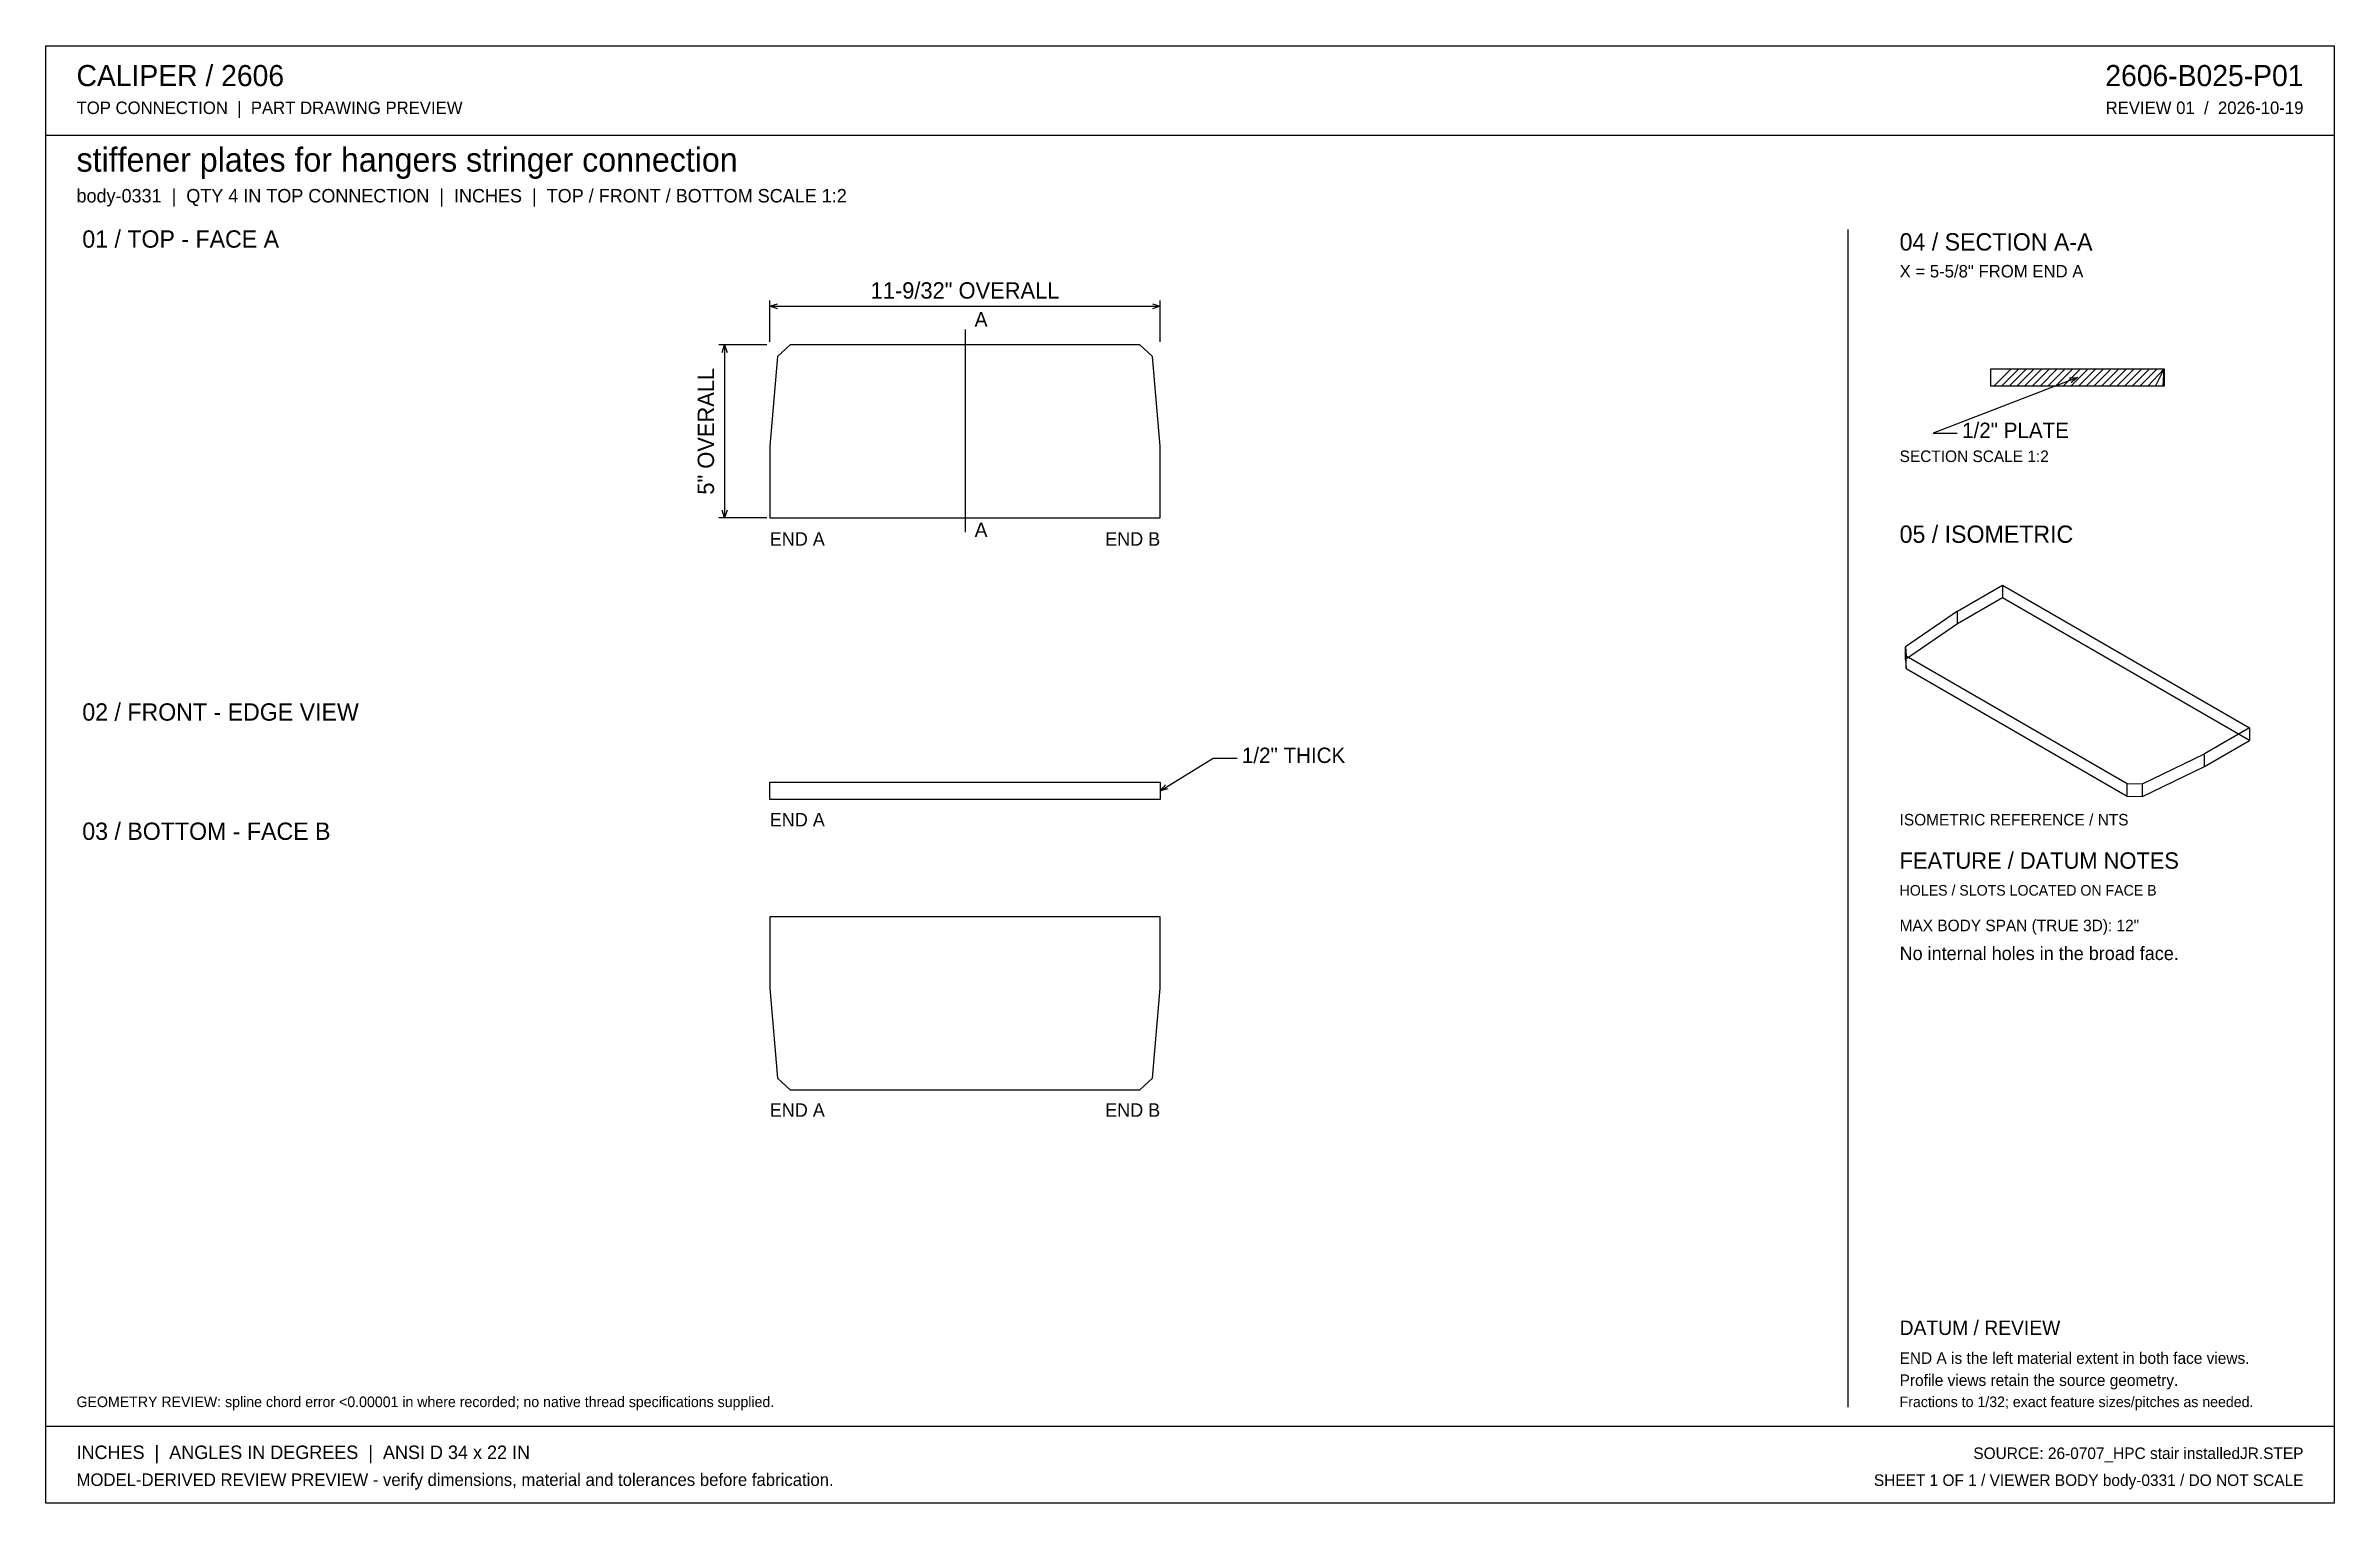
# Model space of a CAD drawing. Header units: inches. Extents: x 0.9 to 67.1, y 0.9 to 43.1.
import ezdxf
from ezdxf.enums import TextEntityAlignment as Align

# ---------------------------------------------------------------- set-up
doc = ezdxf.new("R2010")
doc.units = ezdxf.units.IN
doc.header["$MEASUREMENT"] = 0

msp = doc.modelspace()

# ---------------------------------------------------------------- linework, layer by layer
at = {"layer": 'ANNOTATION'}
for p, q in [((21.861, 34.5), (21.861, 35.694)), ((21.861, 35.528), (22.084, 35.597)), ((21.861, 35.528), (33.139, 35.528)), ((22.084, 35.458), (21.861, 35.528)), ((32.916, 35.597), (33.139, 35.528)), ((33.139, 35.528), (32.916, 35.458)), ((33.139, 34.5), (33.139, 35.694)), ((21.778, 34.417), (20.389, 34.417)), ((20.486, 34.194), (20.556, 34.417)), ((20.556, 34.417), (20.556, 29.417)), ((20.556, 34.417), (20.625, 34.194)), ((27.5, 34.861), (27.5, 29)), ((59.639, 33.472), (55.472, 31.861)), ((59.407, 33.457), (59.639, 33.472)), ((59.639, 33.472), (59.457, 33.327)), ((55.472, 31.861), (56.167, 31.861)), ((21.778, 29.417), (20.389, 29.417)), ((20.556, 29.417), (20.486, 29.639)), ((20.625, 29.639), (20.556, 29.417)), ((33.139, 21.528), (34.666, 22.472)), ((34.666, 22.472), (35.361, 22.472)), ((33.139, 21.528), (33.291, 21.704)), ((33.364, 21.586), (33.139, 21.528))]:
    msp.add_line(p, q, dxfattribs=at)
at = {"layer": 'OUTLINE'}
for p, q in [((0.944, 43.056), (67.056, 43.056)), ((0.944, 0.944), (0.944, 43.056)), ((67.056, 43.056), (67.056, 0.944)), ((0.944, 40.472), (67.056, 40.472)), ((53, 37.75), (53, 3.722)), ((22.451, 34.417), (22.086, 34.082)), ((32.549, 34.417), (22.451, 34.417)), ((32.914, 34.082), (32.549, 34.417)), ((22.086, 34.082), (21.861, 31.482)), ((33.139, 31.482), (32.914, 34.082)), ((57.139, 33.722), (62.139, 33.722)), ((57.139, 33.222), (57.139, 33.722)), ((57.222, 33.222), (57.722, 33.722)), ((57.444, 33.222), (57.944, 33.722)), ((57.667, 33.222), (58.167, 33.722)), ((57.889, 33.222), (58.389, 33.722)), ((58.111, 33.222), (58.611, 33.722)), ((58.333, 33.222), (58.833, 33.722)), ((58.556, 33.222), (59.056, 33.722)), ((58.778, 33.222), (59.278, 33.722)), ((59, 33.222), (59.5, 33.722)), ((59.222, 33.222), (59.722, 33.722)), ((59.444, 33.222), (59.944, 33.722)), ((59.667, 33.222), (60.167, 33.722)), ((59.889, 33.222), (60.389, 33.722)), ((60.111, 33.222), (60.611, 33.722)), ((60.333, 33.222), (60.833, 33.722)), ((60.556, 33.222), (61.056, 33.722)), ((60.778, 33.222), (61.278, 33.722)), ((61, 33.222), (61.5, 33.722)), ((61.222, 33.222), (61.722, 33.722)), ((61.444, 33.222), (61.944, 33.722)), ((61.667, 33.222), (62.139, 33.722)), ((61.889, 33.222), (62.139, 33.722)), ((62.111, 33.222), (62.139, 33.722)), ((62.139, 33.722), (62.139, 33.222)), ((62.139, 33.222), (57.139, 33.222)), ((21.861, 31.482), (21.861, 29.417)), ((33.139, 29.417), (33.139, 31.482)), ((21.861, 29.417), (33.139, 29.417)), ((56.17, 26.716), (57.476, 27.47)), ((57.476, 27.47), (57.476, 27.105)), ((57.476, 27.47), (64.611, 23.351)), ((56.17, 26.716), (54.667, 25.684)), ((57.476, 27.105), (56.17, 26.351)), ((56.17, 26.351), (56.17, 26.716)), ((64.611, 22.985), (57.476, 27.105)), ((56.17, 26.351), (54.667, 25.319)), ((54.667, 25.684), (54.686, 25.428)), ((54.667, 25.319), (54.667, 25.684)), ((54.667, 25.319), (54.686, 25.063)), ((54.686, 25.063), (54.686, 25.428)), ((54.686, 25.428), (61.075, 21.74)), ((54.686, 25.063), (61.075, 21.374)), ((64.611, 23.351), (63.305, 22.596)), ((64.611, 23.351), (64.611, 22.985)), ((61.518, 21.729), (63.305, 22.596)), ((63.305, 22.231), (64.611, 22.985)), ((63.305, 22.231), (63.305, 22.596)), ((61.518, 21.363), (63.305, 22.231)), ((21.861, 21.778), (33.139, 21.778)), ((21.861, 21.278), (21.861, 21.778)), ((33.139, 21.278), (21.861, 21.278)), ((33.139, 21.778), (33.139, 21.278)), ((61.075, 21.374), (61.075, 21.74)), ((61.075, 21.74), (61.518, 21.729)), ((61.075, 21.374), (61.518, 21.363)), ((61.518, 21.363), (61.518, 21.729)), ((33.139, 17.889), (21.861, 17.889)), ((21.861, 17.889), (21.861, 15.824)), ((33.139, 15.824), (33.139, 17.889)), ((21.861, 15.824), (22.086, 13.224)), ((32.914, 13.224), (33.139, 15.824)), ((22.086, 13.224), (22.451, 12.889)), ((32.549, 12.889), (32.914, 13.224)), ((22.451, 12.889), (32.549, 12.889)), ((0.944, 3.167), (67.056, 3.167)), ((67.056, 0.944), (0.944, 0.944))]:
    msp.add_line(p, q, dxfattribs=at)

# ---------------------------------------------------------------- texts
at = {"layer": 'ANNOTATION'}
for s, height, p in [('CALIPER / 2606', 0.61111, (1.833, 41.889)), ('TOP CONNECTION  |  PART DRAWING PREVIEW', 0.36111, (1.833, 41.083)), ('stiffener plates for hangers stringer connection', 0.69444, (1.833, 39.417)), ('body-0331  |  QTY 4 IN TOP CONNECTION  |  INCHES  |  TOP / FRONT / BOTTOM SCALE 1:2', 0.38889, (1.833, 38.528)), ('01 / TOP - FACE A', 0.5, (2, 37.222)), ('04 / SECTION A-A', 0.5, (54.5, 37.139)), ('X = 5-5/8" FROM END A', 0.36111, (54.5, 36.361)), ('A', 0.417, (27.778, 34.944)), ('1/2" PLATE', 0.4444, (56.306, 31.722)), ('SECTION SCALE 1:2', 0.33333, (54.5, 31.028)), ('A', 0.417, (27.778, 28.861)), ('05 / ISOMETRIC', 0.5, (54.5, 28.694)), ('END A', 0.3889, (21.861, 28.611)), ('02 / FRONT - EDGE VIEW', 0.5, (2, 23.556)), ('1/2" THICK', 0.4444, (35.5, 22.333)), ('03 / BOTTOM - FACE B', 0.5, (2, 20.111)), ('END A', 0.3889, (21.861, 20.5)), ('ISOMETRIC REFERENCE / NTS', 0.33333, (54.5, 20.528)), ('FEATURE / DATUM NOTES', 0.47222, (54.5, 19.278)), ('HOLES / SLOTS LOCATED ON FACE B', 0.30556, (54.5, 18.5)), ('MAX BODY SPAN (TRUE 3D): 12"', 0.33333, (54.5, 17.472)), ('No internal holes in the broad face.', 0.38889, (54.5, 16.639)), ('END A', 0.3889, (21.861, 12.111)), ('DATUM / REVIEW', 0.41667, (54.5, 5.806)), ('END A is the left material extent in both face views.', 0.33333, (54.5, 4.972)), ('Profile views retain the source geometry.', 0.33333, (54.5, 4.333)), ('GEOMETRY REVIEW: spline chord error <0.00001 in where recorded; no native thread specifications supplied.', 0.305556, (1.833, 3.722)), ('Fractions to 1/32; exact feature sizes/pitches as needed.', 0.30556, (54.5, 3.722)), ('INCHES  |  ANGLES IN DEGREES  |  ANSI D 34 x 22 IN', 0.38889, (1.833, 2.222)), ('MODEL-DERIVED REVIEW PREVIEW - verify dimensions, material and tolerances before fabrication.', 0.36111, (1.833, 1.444))]:
    msp.add_text(s, height=height, dxfattribs=at).set_placement(p)
for s, height, p in [('2606-B025-P01', 0.61111, (66.167, 41.889)), ('REVIEW 01  /  2026-10-19', 0.36111, (66.167, 41.083)), ('END B', 0.3889, (33.139, 28.611)), ('END B', 0.3889, (33.139, 12.111)), ('SOURCE: 26-0707_HPC stair installedJR.STEP', 0.33333, (66.167, 2.222)), ('SHEET 1 OF 1 / VIEWER BODY body-0331 / DO NOT SCALE', 0.33333, (66.167, 1.444))]:
    msp.add_text(s, height=height, dxfattribs=at).set_placement(p, align=Align.RIGHT)
msp.add_text('11-9/32" OVERALL', height=0.47222, dxfattribs=at).set_placement((27.5, 35.75), align=Align.CENTER)
msp.add_text('5" OVERALL', height=0.4722, rotation=90, dxfattribs=at).set_placement((20.25, 31.917), align=Align.CENTER)

doc.saveas('drawing.dxf')
